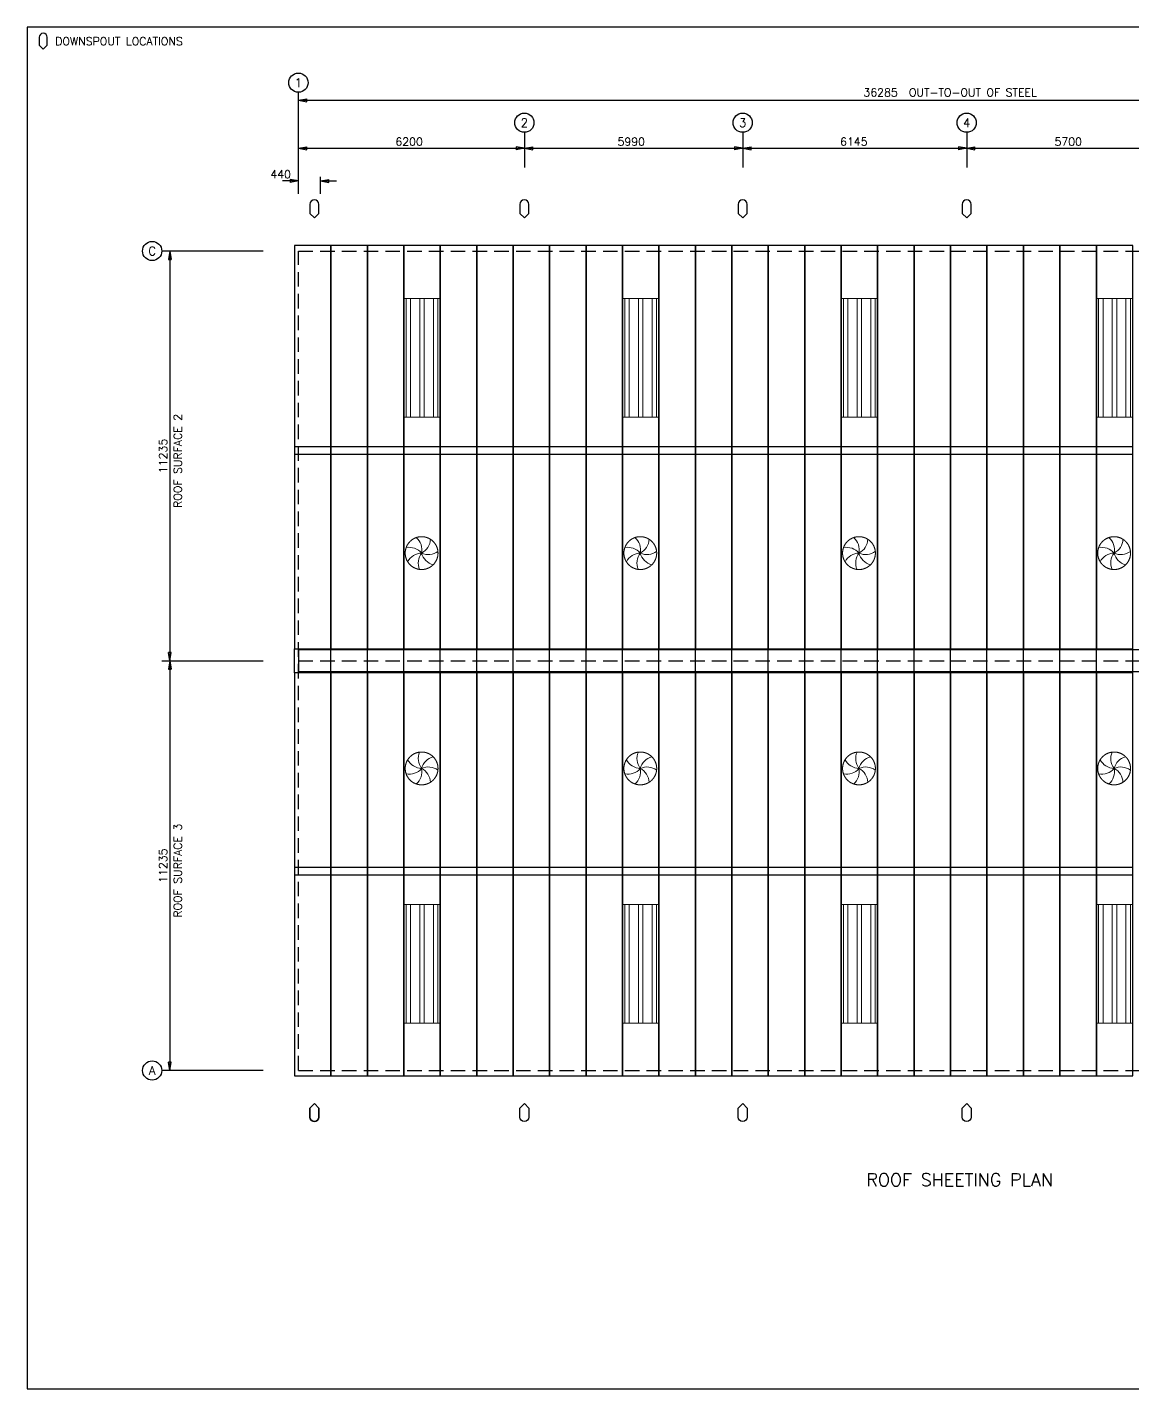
# Model space of a CAD drawing. Header units: millimetres. Extents: x 0 to 52795, y 0 to 37333.
# Drawn here: x 0 to 30333, y 0 to 37333 of the extents above; entities that cross this region are included whole.
import ezdxf
from ezdxf.enums import TextEntityAlignment as Align

# ---------------------------------------------------------------- set-up
doc = ezdxf.new("R2010")
doc.units = ezdxf.units.MM
doc.header["$MEASUREMENT"] = 0
for name, pattern in [('CENTER', [3192.8, 1995.5, -399.1, 399.1, -399.1]), ('CONTIN', [0]), ('DASHED', [597.1, 399.1, -198])]:
    doc.linetypes.add(name, pattern=pattern)
doc.layers.get('0').update_dxf_attribs({"linetype": 'CONTIN'})
for name, color, linetype in [('1', 7, 'CONTIN'), ('11', 7, 'CONTIN'), ('12', 6, 'CONTIN'), ('13', 1, 'CONTIN'), ('14', 7, 'CONTIN'), ('15', 7, 'CONTIN'), ('2', 6, 'CONTIN'), ('22', 7, 'CONTIN'), ('5', 5, 'DASHED')]:
    doc.layers.add(name, color=color, linetype=linetype)
doc.styles.add('SIMPLEX', font='SIMPLEX')

# ---------------------------------------------------------------- blocks, each defined once
blk = doc.blocks.new('SHIELD')
for p, q in [((-12.7, 38.1), (-12.7, 12.7)), ((-12.7, 12.7), (0, 0)), ((0, 0), (12.7, 12.7)), ((12.7, 12.7), (12.7, 38.1))]:
    blk.add_line(p, q)
blk.add_arc((0, 38.1), 12.7, 0, 180)
blk = doc.blocks.new('TBL_DOWN')
at = {"layer": '2', "xscale": 8.641983999999997, "yscale": 8.641983999999997, "zscale": 8.641983999999997}
blk.add_blockref('SHIELD', (439.012787, -603.64258), dxfattribs=at)
at = {"layer": '14', "style": 'SIMPLEX'}
blk.add_text('DOWNSPOUT LOCATIONS', height=219.506393, dxfattribs=at).set_placement((768.2724, -493.88943))
blk = doc.blocks.new('ARROW')
for p, q in [((0, 0), (-228, 38)), ((-228, 38), (-228, -38)), ((0, 0), (-228, -38))]:
    blk.add_line(p, q)

msp = doc.modelspace()

# ---------------------------------------------------------------- hatches: boundary and pattern name
at = {"lineweight": 0}
h = msp.add_hatch(dxfattribs=at)
h.set_pattern_fill('ANSI32', scale=1000, angle=315, style=0)
h.set_pattern_definition([(270, (2051517.76, 117206.07), (-375, -6e-14), []), (270, (2051642.76, 117081.07), (-375, -6e-14), [])])
h.paths.add_polyline_path([(11332.9, 29895), (10332.9, 29895), (10332.9, 26645), (11332.9, 26645)])
h = msp.add_hatch(dxfattribs=at)
h.set_pattern_fill('ANSI32', scale=1000, angle=315, style=0)
h.set_pattern_definition([(270, (2057517.76, 117206.07), (-375, -6e-14), []), (270, (2057642.76, 117081.07), (-375, -6e-14), [])])
h.paths.add_polyline_path([(17332.9, 29895), (16332.9, 29895), (16332.9, 26645), (17332.9, 26645)])
h = msp.add_hatch(dxfattribs=at)
h.set_pattern_fill('ANSI32', scale=1000, angle=315, style=0)
h.set_pattern_definition([(270, (2063517.76, 117206.07), (-375, -6e-14), []), (270, (2063642.76, 117081.07), (-375, -6e-14), [])])
h.paths.add_polyline_path([(23332.9, 29895), (22332.9, 29895), (22332.9, 26645), (23332.9, 26645)])
h = msp.add_hatch(dxfattribs=at)
h.set_pattern_fill('ANSI32', scale=1000, angle=315, style=0)
h.set_pattern_definition([(270, (2070517.76, 117206.07), (-375, -6e-14), []), (270, (2070642.76, 117081.07), (-375, -6e-14), [])])
h.paths.add_polyline_path([(30332.9, 29895), (29332.9, 29895), (29332.9, 26645), (30332.9, 26645)])
h = msp.add_hatch(dxfattribs=at)
h.set_pattern_fill('ANSI32', scale=1000, angle=45, style=0)
h.set_pattern_definition([(90, (2051517.76, -77282.6), (-375, 6e-14), []), (90, (2051642.76, -77157.6), (-375, 6e-14), [])])
h.paths.add_polyline_path([(11332.9, 10028.5), (10332.9, 10028.5), (10332.9, 13278.5), (11332.9, 13278.5)])
h = msp.add_hatch(dxfattribs=at)
h.set_pattern_fill('ANSI32', scale=1000, angle=45, style=0)
h.set_pattern_definition([(90, (2057517.76, -77282.6), (-375, 6e-14), []), (90, (2057642.76, -77157.6), (-375, 6e-14), [])])
h.paths.add_polyline_path([(17332.9, 10028.5), (16332.9, 10028.5), (16332.9, 13278.5), (17332.9, 13278.5)])
h = msp.add_hatch(dxfattribs=at)
h.set_pattern_fill('ANSI32', scale=1000, angle=45, style=0)
h.set_pattern_definition([(90, (2063517.76, -77282.6), (-375, 6e-14), []), (90, (2063642.76, -77157.6), (-375, 6e-14), [])])
h.paths.add_polyline_path([(23332.9, 10028.5), (22332.9, 10028.5), (22332.9, 13278.5), (23332.9, 13278.5)])
h = msp.add_hatch(dxfattribs=at)
h.set_pattern_fill('ANSI32', scale=1000, angle=45, style=0)
h.set_pattern_definition([(90, (2070517.76, -77282.6), (-375, 6e-14), []), (90, (2070642.76, -77157.6), (-375, 6e-14), [])])
h.paths.add_polyline_path([(30332.9, 10028.5), (29332.9, 10028.5), (29332.9, 13278.5), (30332.9, 13278.5)])

# ---------------------------------------------------------------- linework, layer by layer
at = {"color": 7, "lineweight": 0}
for points in [[(10332.9, 26645), (10332.9, 29895), (11332.9, 29895), (11332.9, 26645)], [(16332.9, 26645), (16332.9, 29895), (17332.9, 29895), (17332.9, 26645)], [(22332.9, 26645), (22332.9, 29895), (23332.9, 29895), (23332.9, 26645)], [(29332.9, 26645), (29332.9, 29895), (30332.9, 29895), (30332.9, 26645)], [(10332.9, 13278.5), (10332.9, 10028.5), (11332.9, 10028.5), (11332.9, 13278.5)], [(16332.9, 13278.5), (16332.9, 10028.5), (17332.9, 10028.5), (17332.9, 13278.5)], [(22332.9, 13278.5), (22332.9, 10028.5), (23332.9, 10028.5), (23332.9, 13278.5)], [(29332.9, 13278.5), (29332.9, 10028.5), (30332.9, 10028.5), (30332.9, 13278.5)]]:
    msp.add_lwpolyline(points, close=True, dxfattribs=at)
at = {"linetype": 'CENTER', "lineweight": 0, "ltscale": 100}
for centre in [(10820.7, 22913.7), (16820.7, 22913.7), (22820.7, 22913.7), (29820.7, 22913.7), (10820.7, 17009.7), (16820.7, 17009.7), (22820.7, 17009.7), (29820.7, 17009.7)]:
    msp.add_circle(centre, 450, dxfattribs=at)
at = {"color": 7, "lineweight": 0}
for centre, start, end in [((10384.2, 23002.2), 348.54876, 49.22609), ((10617.7, 23310.2), 297.12018, 357.79752), ((16384.2, 23002.2), 348.54876, 49.22609), ((16617.7, 23310.2), 297.12018, 357.79752), ((22384.2, 23002.2), 348.54876, 49.22609), ((22617.7, 23310.2), 297.12018, 357.79752), ((29384.2, 23002.2), 348.54876, 49.22609), ((29617.7, 23310.2), 297.12018, 357.79752), ((10479.4, 22627.5), 39.97733, 100.65466), ((10831.7, 22468.4), 91.4059, 152.08323), ((11175.7, 22644.6), 142.83447, 203.5118), ((11004.1, 23319.7), 245.69161, 306.36895), ((11252.5, 23023.5), 194.26304, 254.94037), ((16479.4, 22627.5), 39.97733, 100.65466), ((16831.7, 22468.4), 91.4059, 152.08323), ((17175.7, 22644.6), 142.83447, 203.5118), ((17004.1, 23319.7), 245.69161, 306.36895), ((17252.5, 23023.5), 194.26304, 254.94037), ((22479.4, 22627.5), 39.97733, 100.65466), ((22831.7, 22468.4), 91.4059, 152.08323), ((23175.7, 22644.6), 142.83447, 203.5118), ((23004.1, 23319.7), 245.69161, 306.36895), ((23252.5, 23023.5), 194.26304, 254.94037), ((29479.4, 22627.5), 39.97733, 100.65466), ((29831.7, 22468.4), 91.4059, 152.08323), ((30175.7, 22644.6), 142.83447, 203.5118), ((30004.1, 23319.7), 245.69161, 306.36895), ((30252.5, 23023.5), 194.26304, 254.94037), ((10831.7, 17455.1), 207.91677, 268.5941), ((11175.7, 17278.8), 156.4882, 217.16553), ((11252.5, 16900), 105.05963, 165.73696), ((16831.7, 17455.1), 207.91677, 268.5941), ((17175.7, 17278.8), 156.4882, 217.16553), ((17252.5, 16900), 105.05963, 165.73696), ((22831.7, 17455.1), 207.91677, 268.5941), ((23175.7, 17278.8), 156.4882, 217.16553), ((23252.5, 16900), 105.05963, 165.73696), ((29831.7, 17455.1), 207.91677, 268.5941), ((30175.7, 17278.8), 156.4882, 217.16553), ((30252.5, 16900), 105.05963, 165.73696), ((10479.4, 17295.9), 259.34534, 320.02267), ((10384.2, 16921.3), 310.77391, 11.45124), ((11004.1, 16603.8), 53.63105, 114.30839), ((10617.7, 16613.3), 2.20248, 62.87982), ((16479.4, 17295.9), 259.34534, 320.02267), ((16384.2, 16921.3), 310.77391, 11.45124), ((17004.1, 16603.8), 53.63105, 114.30839), ((16617.7, 16613.3), 2.20248, 62.87982), ((22479.4, 17295.9), 259.34534, 320.02267), ((22384.2, 16921.3), 310.77391, 11.45124), ((23004.1, 16603.8), 53.63105, 114.30839), ((22617.7, 16613.3), 2.20248, 62.87982), ((29479.4, 17295.9), 259.34534, 320.02267), ((29384.2, 16921.3), 310.77391, 11.45124), ((30004.1, 16603.8), 53.63105, 114.30839), ((29617.7, 16613.3), 2.20248, 62.87982)]:
    msp.add_arc(centre, 445.4, start, end, dxfattribs=at)
at = {"layer": '1'}
for p, q in [((7332.9, 31346), (7332.9, 25629)), ((8332.9, 31346), (7332.9, 31346)), ((8332.9, 25629), (8332.9, 31346)), ((8332.9, 31346), (8332.9, 25629)), ((9332.9, 31346), (8332.9, 31346)), ((9332.9, 25629), (9332.9, 31346)), ((9332.9, 31346), (9332.9, 25629)), ((10332.9, 31346), (9332.9, 31346)), ((10332.9, 25629), (10332.9, 31346)), ((10332.9, 31346), (10332.9, 25629)), ((11332.9, 31346), (10332.9, 31346)), ((11332.9, 25629), (11332.9, 31346)), ((11332.9, 31346), (11332.9, 25629)), ((12332.9, 31346), (11332.9, 31346)), ((12332.9, 25629), (12332.9, 31346)), ((12332.9, 31346), (12332.9, 25629)), ((13332.9, 31346), (12332.9, 31346)), ((13332.9, 25629), (13332.9, 31346)), ((13332.9, 31346), (13332.9, 25629)), ((14332.9, 31346), (13332.9, 31346)), ((14332.9, 25629), (14332.9, 31346)), ((14332.9, 31346), (14332.9, 25629)), ((15332.9, 31346), (14332.9, 31346)), ((15332.9, 25629), (15332.9, 31346)), ((15332.9, 31346), (15332.9, 25629)), ((16332.9, 31346), (15332.9, 31346)), ((16332.9, 25629), (16332.9, 31346)), ((16332.9, 31346), (16332.9, 25629)), ((17332.9, 31346), (16332.9, 31346)), ((17332.9, 25629), (17332.9, 31346)), ((17332.9, 31346), (17332.9, 25629)), ((18332.9, 31346), (17332.9, 31346)), ((18332.9, 25629), (18332.9, 31346)), ((18332.9, 31346), (18332.9, 25629)), ((19332.9, 31346), (18332.9, 31346)), ((19332.9, 25629), (19332.9, 31346)), ((19332.9, 31346), (19332.9, 25629)), ((20332.9, 31346), (19332.9, 31346)), ((20332.9, 25629), (20332.9, 31346)), ((20332.9, 31346), (20332.9, 25629)), ((21332.9, 31346), (20332.9, 31346)), ((21332.9, 25629), (21332.9, 31346)), ((21332.9, 31346), (21332.9, 25629)), ((22332.9, 31346), (21332.9, 31346)), ((22332.9, 25629), (22332.9, 31346)), ((22332.9, 31346), (22332.9, 25629)), ((23332.9, 31346), (22332.9, 31346)), ((23332.9, 25629), (23332.9, 31346)), ((23332.9, 31346), (23332.9, 25629)), ((24332.9, 31346), (23332.9, 31346)), ((24332.9, 25629), (24332.9, 31346)), ((24332.9, 31346), (24332.9, 25629)), ((25332.9, 31346), (24332.9, 31346)), ((25332.9, 25629), (25332.9, 31346)), ((25332.9, 31346), (25332.9, 25629)), ((26332.9, 31346), (25332.9, 31346)), ((26332.9, 25629), (26332.9, 31346)), ((26332.9, 31346), (26332.9, 25629)), ((27332.9, 31346), (26332.9, 31346)), ((27332.9, 25629), (27332.9, 31346)), ((27332.9, 31346), (27332.9, 25629)), ((28332.9, 31346), (27332.9, 31346)), ((28332.9, 25629), (28332.9, 31346)), ((28332.9, 31346), (28332.9, 25629)), ((29332.9, 31346), (28332.9, 31346)), ((29332.9, 25629), (29332.9, 31346)), ((29332.9, 31346), (29332.9, 25629)), ((30332.9, 31346), (29332.9, 31346)), ((30332.9, 25629), (30332.9, 31346)), ((7332.9, 25828), (7332.9, 20290.3)), ((8332.9, 25828), (7332.9, 25828)), ((8332.9, 20290.3), (8332.9, 25828)), ((8332.9, 25828), (8332.9, 20290.3)), ((9332.9, 25828), (8332.9, 25828)), ((9332.9, 20290.3), (9332.9, 25828)), ((9332.9, 25828), (9332.9, 20290.3)), ((10332.9, 25828), (9332.9, 25828)), ((10332.9, 20290.3), (10332.9, 25828)), ((10332.9, 25828), (10332.9, 20290.3)), ((11332.9, 25828), (10332.9, 25828)), ((11332.9, 20290.3), (11332.9, 25828)), ((11332.9, 25828), (11332.9, 20290.3)), ((12332.9, 25828), (11332.9, 25828)), ((12332.9, 20290.3), (12332.9, 25828)), ((12332.9, 25828), (12332.9, 20290.3)), ((13332.9, 25828), (12332.9, 25828)), ((13332.9, 20290.3), (13332.9, 25828)), ((13332.9, 25828), (13332.9, 20290.3)), ((14332.9, 25828), (13332.9, 25828)), ((14332.9, 20290.3), (14332.9, 25828)), ((14332.9, 25828), (14332.9, 20290.3)), ((15332.9, 25828), (14332.9, 25828)), ((15332.9, 20290.3), (15332.9, 25828)), ((15332.9, 25828), (15332.9, 20290.3)), ((16332.9, 25828), (15332.9, 25828)), ((16332.9, 20290.3), (16332.9, 25828)), ((16332.9, 25828), (16332.9, 20290.3)), ((17332.9, 25828), (16332.9, 25828)), ((17332.9, 20290.3), (17332.9, 25828)), ((17332.9, 25828), (17332.9, 20290.3)), ((18332.9, 25828), (17332.9, 25828)), ((18332.9, 20290.3), (18332.9, 25828)), ((18332.9, 25828), (18332.9, 20290.3)), ((19332.9, 25828), (18332.9, 25828)), ((19332.9, 20290.3), (19332.9, 25828)), ((19332.9, 25828), (19332.9, 20290.3)), ((20332.9, 25828), (19332.9, 25828)), ((20332.9, 20290.3), (20332.9, 25828)), ((20332.9, 25828), (20332.9, 20290.3)), ((21332.9, 25828), (20332.9, 25828)), ((21332.9, 20290.3), (21332.9, 25828)), ((21332.9, 25828), (21332.9, 20290.3)), ((22332.9, 25828), (21332.9, 25828)), ((22332.9, 20290.3), (22332.9, 25828)), ((22332.9, 25828), (22332.9, 20290.3)), ((23332.9, 25828), (22332.9, 25828)), ((23332.9, 20290.3), (23332.9, 25828)), ((23332.9, 25828), (23332.9, 20290.3)), ((24332.9, 25828), (23332.9, 25828)), ((24332.9, 20290.3), (24332.9, 25828)), ((24332.9, 25828), (24332.9, 20290.3)), ((25332.9, 25828), (24332.9, 25828)), ((25332.9, 20290.3), (25332.9, 25828)), ((25332.9, 25828), (25332.9, 20290.3)), ((26332.9, 25828), (25332.9, 25828)), ((26332.9, 20290.3), (26332.9, 25828)), ((26332.9, 25828), (26332.9, 20290.3)), ((27332.9, 25828), (26332.9, 25828)), ((27332.9, 20290.3), (27332.9, 25828)), ((27332.9, 25828), (27332.9, 20290.3)), ((28332.9, 25828), (27332.9, 25828)), ((28332.9, 20290.3), (28332.9, 25828)), ((28332.9, 25828), (28332.9, 20290.3)), ((29332.9, 25828), (28332.9, 25828)), ((29332.9, 20290.3), (29332.9, 25828)), ((29332.9, 25828), (29332.9, 20290.3)), ((30332.9, 25828), (29332.9, 25828)), ((30332.9, 20290.3), (30332.9, 25828)), ((7332.9, 25629), (8332.9, 25629)), ((8332.9, 25629), (9332.9, 25629)), ((9332.9, 25629), (10332.9, 25629)), ((10332.9, 25629), (11332.9, 25629)), ((11332.9, 25629), (12332.9, 25629)), ((12332.9, 25629), (13332.9, 25629)), ((13332.9, 25629), (14332.9, 25629)), ((14332.9, 25629), (15332.9, 25629)), ((15332.9, 25629), (16332.9, 25629)), ((16332.9, 25629), (17332.9, 25629)), ((17332.9, 25629), (18332.9, 25629)), ((18332.9, 25629), (19332.9, 25629)), ((19332.9, 25629), (20332.9, 25629)), ((20332.9, 25629), (21332.9, 25629)), ((21332.9, 25629), (22332.9, 25629)), ((22332.9, 25629), (23332.9, 25629)), ((23332.9, 25629), (24332.9, 25629)), ((24332.9, 25629), (25332.9, 25629)), ((25332.9, 25629), (26332.9, 25629)), ((26332.9, 25629), (27332.9, 25629)), ((27332.9, 25629), (28332.9, 25629)), ((28332.9, 25629), (29332.9, 25629)), ((29332.9, 25629), (30332.9, 25629)), ((7332.9, 19633.2), (7332.9, 20293.6)), ((7332.9, 20290.3), (8332.9, 20290.3)), ((7440.4, 20266.5), (43725.4, 20266.5)), ((7440.4, 20266.5), (7440.4, 19656.9)), ((8332.9, 19633.2), (8332.9, 20293.6)), ((8332.9, 19633.2), (8332.9, 20293.6)), ((8332.9, 20290.3), (9332.9, 20290.3)), ((9332.9, 19633.2), (9332.9, 20293.6)), ((9332.9, 19633.2), (9332.9, 20293.6)), ((9332.9, 20290.3), (10332.9, 20290.3)), ((10332.9, 19633.2), (10332.9, 20293.6)), ((10332.9, 19633.2), (10332.9, 20293.6)), ((10332.9, 20290.3), (11332.9, 20290.3)), ((11332.9, 19633.2), (11332.9, 20293.6)), ((11332.9, 19633.2), (11332.9, 20293.6)), ((11332.9, 20290.3), (12332.9, 20290.3)), ((12332.9, 19633.2), (12332.9, 20293.6)), ((12332.9, 19633.2), (12332.9, 20293.6)), ((12332.9, 20290.3), (13332.9, 20290.3)), ((13332.9, 19633.2), (13332.9, 20293.6)), ((13332.9, 19633.2), (13332.9, 20293.6)), ((13332.9, 20290.3), (14332.9, 20290.3)), ((14332.9, 19633.2), (14332.9, 20293.6)), ((14332.9, 19633.2), (14332.9, 20293.6)), ((14332.9, 20290.3), (15332.9, 20290.3)), ((15332.9, 19633.2), (15332.9, 20293.6)), ((15332.9, 19633.2), (15332.9, 20293.6)), ((15332.9, 20290.3), (16332.9, 20290.3)), ((16332.9, 19633.2), (16332.9, 20293.6)), ((16332.9, 19633.2), (16332.9, 20293.6)), ((16332.9, 20290.3), (17332.9, 20290.3)), ((17332.9, 19633.2), (17332.9, 20293.6)), ((17332.9, 19633.2), (17332.9, 20293.6)), ((17332.9, 20290.3), (18332.9, 20290.3)), ((18332.9, 19633.2), (18332.9, 20293.6)), ((18332.9, 19633.2), (18332.9, 20293.6)), ((18332.9, 20290.3), (19332.9, 20290.3)), ((19332.9, 19633.2), (19332.9, 20293.6)), ((19332.9, 19633.2), (19332.9, 20293.6)), ((19332.9, 20290.3), (20332.9, 20290.3)), ((20332.9, 19633.2), (20332.9, 20293.6)), ((20332.9, 19633.2), (20332.9, 20293.6)), ((20332.9, 20290.3), (21332.9, 20290.3)), ((21332.9, 19633.2), (21332.9, 20293.6)), ((21332.9, 19633.2), (21332.9, 20293.6)), ((21332.9, 20290.3), (22332.9, 20290.3)), ((22332.9, 19633.2), (22332.9, 20293.6)), ((22332.9, 19633.2), (22332.9, 20293.6)), ((22332.9, 20290.3), (23332.9, 20290.3)), ((23332.9, 19633.2), (23332.9, 20293.6)), ((23332.9, 19633.2), (23332.9, 20293.6)), ((23332.9, 20290.3), (24332.9, 20290.3)), ((24332.9, 19633.2), (24332.9, 20293.6)), ((24332.9, 19633.2), (24332.9, 20293.6)), ((24332.9, 20290.3), (25332.9, 20290.3)), ((25332.9, 19633.2), (25332.9, 20293.6)), ((25332.9, 19633.2), (25332.9, 20293.6)), ((25332.9, 20290.3), (26332.9, 20290.3)), ((26332.9, 19633.2), (26332.9, 20293.6)), ((26332.9, 19633.2), (26332.9, 20293.6)), ((26332.9, 20290.3), (27332.9, 20290.3)), ((27332.9, 19633.2), (27332.9, 20293.6)), ((27332.9, 19633.2), (27332.9, 20293.6)), ((27332.9, 20290.3), (28332.9, 20290.3)), ((28332.9, 19633.2), (28332.9, 20293.6)), ((28332.9, 19633.2), (28332.9, 20293.6)), ((28332.9, 20290.3), (29332.9, 20290.3)), ((29332.9, 19633.2), (29332.9, 20293.6)), ((29332.9, 19633.2), (29332.9, 20293.6)), ((29332.9, 20290.3), (30332.9, 20290.3)), ((30332.9, 19633.2), (30332.9, 20293.6)), ((7332.9, 19633.2), (7332.9, 14095.5)), ((8332.9, 19633.2), (7332.9, 19633.2)), ((43725.4, 19656.9), (7440.4, 19656.9)), ((8332.9, 14095.5), (8332.9, 19633.2)), ((8332.9, 19633.2), (8332.9, 14095.5)), ((9332.9, 19633.2), (8332.9, 19633.2)), ((9332.9, 14095.5), (9332.9, 19633.2)), ((9332.9, 19633.2), (9332.9, 14095.5)), ((10332.9, 19633.2), (9332.9, 19633.2)), ((10332.9, 14095.5), (10332.9, 19633.2)), ((10332.9, 19633.2), (10332.9, 14095.5)), ((11332.9, 19633.2), (10332.9, 19633.2)), ((11332.9, 14095.5), (11332.9, 19633.2)), ((11332.9, 19633.2), (11332.9, 14095.5)), ((12332.9, 19633.2), (11332.9, 19633.2)), ((12332.9, 14095.5), (12332.9, 19633.2)), ((12332.9, 19633.2), (12332.9, 14095.5)), ((13332.9, 19633.2), (12332.9, 19633.2)), ((13332.9, 14095.5), (13332.9, 19633.2)), ((13332.9, 19633.2), (13332.9, 14095.5)), ((14332.9, 19633.2), (13332.9, 19633.2)), ((14332.9, 14095.5), (14332.9, 19633.2)), ((14332.9, 19633.2), (14332.9, 14095.5)), ((15332.9, 19633.2), (14332.9, 19633.2)), ((15332.9, 14095.5), (15332.9, 19633.2)), ((15332.9, 19633.2), (15332.9, 14095.5)), ((16332.9, 19633.2), (15332.9, 19633.2)), ((16332.9, 14095.5), (16332.9, 19633.2)), ((16332.9, 19633.2), (16332.9, 14095.5)), ((17332.9, 19633.2), (16332.9, 19633.2)), ((17332.9, 14095.5), (17332.9, 19633.2)), ((17332.9, 19633.2), (17332.9, 14095.5)), ((18332.9, 19633.2), (17332.9, 19633.2)), ((18332.9, 14095.5), (18332.9, 19633.2)), ((18332.9, 19633.2), (18332.9, 14095.5)), ((19332.9, 19633.2), (18332.9, 19633.2)), ((19332.9, 14095.5), (19332.9, 19633.2)), ((19332.9, 19633.2), (19332.9, 14095.5)), ((20332.9, 19633.2), (19332.9, 19633.2)), ((20332.9, 14095.5), (20332.9, 19633.2)), ((20332.9, 19633.2), (20332.9, 14095.5)), ((21332.9, 19633.2), (20332.9, 19633.2)), ((21332.9, 14095.5), (21332.9, 19633.2)), ((21332.9, 19633.2), (21332.9, 14095.5)), ((22332.9, 19633.2), (21332.9, 19633.2)), ((22332.9, 14095.5), (22332.9, 19633.2)), ((22332.9, 19633.2), (22332.9, 14095.5)), ((23332.9, 19633.2), (22332.9, 19633.2)), ((23332.9, 14095.5), (23332.9, 19633.2)), ((23332.9, 19633.2), (23332.9, 14095.5)), ((24332.9, 19633.2), (23332.9, 19633.2)), ((24332.9, 14095.5), (24332.9, 19633.2)), ((24332.9, 19633.2), (24332.9, 14095.5)), ((25332.9, 19633.2), (24332.9, 19633.2)), ((25332.9, 14095.5), (25332.9, 19633.2)), ((25332.9, 19633.2), (25332.9, 14095.5)), ((26332.9, 19633.2), (25332.9, 19633.2)), ((26332.9, 14095.5), (26332.9, 19633.2)), ((26332.9, 19633.2), (26332.9, 14095.5)), ((27332.9, 19633.2), (26332.9, 19633.2)), ((27332.9, 14095.5), (27332.9, 19633.2)), ((27332.9, 19633.2), (27332.9, 14095.5)), ((28332.9, 19633.2), (27332.9, 19633.2)), ((28332.9, 14095.5), (28332.9, 19633.2)), ((28332.9, 19633.2), (28332.9, 14095.5)), ((29332.9, 19633.2), (28332.9, 19633.2)), ((29332.9, 14095.5), (29332.9, 19633.2)), ((29332.9, 19633.2), (29332.9, 14095.5)), ((30332.9, 19633.2), (29332.9, 19633.2)), ((30332.9, 14095.5), (30332.9, 19633.2)), ((7332.9, 14294.5), (7332.9, 8577.5)), ((8332.9, 14294.5), (7332.9, 14294.5)), ((8332.9, 8577.5), (8332.9, 14294.5)), ((8332.9, 14294.5), (8332.9, 8577.5)), ((9332.9, 14294.5), (8332.9, 14294.5)), ((9332.9, 8577.5), (9332.9, 14294.5)), ((9332.9, 14294.5), (9332.9, 8577.5)), ((10332.9, 14294.5), (9332.9, 14294.5)), ((10332.9, 8577.5), (10332.9, 14294.5)), ((10332.9, 14294.5), (10332.9, 8577.5)), ((11332.9, 14294.5), (10332.9, 14294.5)), ((11332.9, 8577.5), (11332.9, 14294.5)), ((11332.9, 14294.5), (11332.9, 8577.5)), ((12332.9, 14294.5), (11332.9, 14294.5)), ((12332.9, 8577.5), (12332.9, 14294.5)), ((12332.9, 14294.5), (12332.9, 8577.5)), ((13332.9, 14294.5), (12332.9, 14294.5)), ((13332.9, 8577.5), (13332.9, 14294.5)), ((13332.9, 14294.5), (13332.9, 8577.5)), ((14332.9, 14294.5), (13332.9, 14294.5)), ((14332.9, 8577.5), (14332.9, 14294.5)), ((14332.9, 14294.5), (14332.9, 8577.5)), ((15332.9, 14294.5), (14332.9, 14294.5)), ((15332.9, 8577.5), (15332.9, 14294.5)), ((15332.9, 14294.5), (15332.9, 8577.5)), ((16332.9, 14294.5), (15332.9, 14294.5)), ((16332.9, 8577.5), (16332.9, 14294.5)), ((16332.9, 14294.5), (16332.9, 8577.5)), ((17332.9, 14294.5), (16332.9, 14294.5)), ((17332.9, 8577.5), (17332.9, 14294.5)), ((17332.9, 14294.5), (17332.9, 8577.5)), ((18332.9, 14294.5), (17332.9, 14294.5)), ((18332.9, 8577.5), (18332.9, 14294.5)), ((18332.9, 14294.5), (18332.9, 8577.5)), ((19332.9, 14294.5), (18332.9, 14294.5)), ((19332.9, 8577.5), (19332.9, 14294.5)), ((19332.9, 14294.5), (19332.9, 8577.5)), ((20332.9, 14294.5), (19332.9, 14294.5)), ((20332.9, 8577.5), (20332.9, 14294.5)), ((20332.9, 14294.5), (20332.9, 8577.5)), ((21332.9, 14294.5), (20332.9, 14294.5)), ((21332.9, 8577.5), (21332.9, 14294.5)), ((21332.9, 14294.5), (21332.9, 8577.5)), ((22332.9, 14294.5), (21332.9, 14294.5)), ((22332.9, 8577.5), (22332.9, 14294.5)), ((22332.9, 14294.5), (22332.9, 8577.5)), ((23332.9, 14294.5), (22332.9, 14294.5)), ((23332.9, 8577.5), (23332.9, 14294.5)), ((23332.9, 14294.5), (23332.9, 8577.5)), ((24332.9, 14294.5), (23332.9, 14294.5)), ((24332.9, 8577.5), (24332.9, 14294.5)), ((24332.9, 14294.5), (24332.9, 8577.5)), ((25332.9, 14294.5), (24332.9, 14294.5)), ((25332.9, 8577.5), (25332.9, 14294.5)), ((25332.9, 14294.5), (25332.9, 8577.5)), ((26332.9, 14294.5), (25332.9, 14294.5)), ((26332.9, 8577.5), (26332.9, 14294.5)), ((26332.9, 14294.5), (26332.9, 8577.5)), ((27332.9, 14294.5), (26332.9, 14294.5)), ((27332.9, 8577.5), (27332.9, 14294.5)), ((27332.9, 14294.5), (27332.9, 8577.5)), ((28332.9, 14294.5), (27332.9, 14294.5)), ((28332.9, 8577.5), (28332.9, 14294.5)), ((28332.9, 14294.5), (28332.9, 8577.5)), ((29332.9, 14294.5), (28332.9, 14294.5)), ((29332.9, 8577.5), (29332.9, 14294.5)), ((29332.9, 14294.5), (29332.9, 8577.5)), ((30332.9, 14294.5), (29332.9, 14294.5)), ((30332.9, 8577.5), (30332.9, 14294.5)), ((7332.9, 14095.5), (8332.9, 14095.5)), ((8332.9, 14095.5), (9332.9, 14095.5)), ((9332.9, 14095.5), (10332.9, 14095.5)), ((10332.9, 14095.5), (11332.9, 14095.5)), ((11332.9, 14095.5), (12332.9, 14095.5)), ((12332.9, 14095.5), (13332.9, 14095.5)), ((13332.9, 14095.5), (14332.9, 14095.5)), ((14332.9, 14095.5), (15332.9, 14095.5)), ((15332.9, 14095.5), (16332.9, 14095.5)), ((16332.9, 14095.5), (17332.9, 14095.5)), ((17332.9, 14095.5), (18332.9, 14095.5)), ((18332.9, 14095.5), (19332.9, 14095.5)), ((19332.9, 14095.5), (20332.9, 14095.5)), ((20332.9, 14095.5), (21332.9, 14095.5)), ((21332.9, 14095.5), (22332.9, 14095.5)), ((22332.9, 14095.5), (23332.9, 14095.5)), ((23332.9, 14095.5), (24332.9, 14095.5)), ((24332.9, 14095.5), (25332.9, 14095.5)), ((25332.9, 14095.5), (26332.9, 14095.5)), ((26332.9, 14095.5), (27332.9, 14095.5)), ((27332.9, 14095.5), (28332.9, 14095.5)), ((28332.9, 14095.5), (29332.9, 14095.5)), ((29332.9, 14095.5), (30332.9, 14095.5)), ((7332.9, 8577.5), (8332.9, 8577.5)), ((8332.9, 8577.5), (9332.9, 8577.5)), ((9332.9, 8577.5), (10332.9, 8577.5)), ((10332.9, 8577.5), (11332.9, 8577.5)), ((11332.9, 8577.5), (12332.9, 8577.5)), ((12332.9, 8577.5), (13332.9, 8577.5)), ((13332.9, 8577.5), (14332.9, 8577.5)), ((14332.9, 8577.5), (15332.9, 8577.5)), ((15332.9, 8577.5), (16332.9, 8577.5)), ((16332.9, 8577.5), (17332.9, 8577.5)), ((17332.9, 8577.5), (18332.9, 8577.5)), ((18332.9, 8577.5), (19332.9, 8577.5)), ((19332.9, 8577.5), (20332.9, 8577.5)), ((20332.9, 8577.5), (21332.9, 8577.5)), ((21332.9, 8577.5), (22332.9, 8577.5)), ((22332.9, 8577.5), (23332.9, 8577.5)), ((23332.9, 8577.5), (24332.9, 8577.5)), ((24332.9, 8577.5), (25332.9, 8577.5)), ((25332.9, 8577.5), (26332.9, 8577.5)), ((26332.9, 8577.5), (27332.9, 8577.5)), ((27332.9, 8577.5), (28332.9, 8577.5)), ((28332.9, 8577.5), (29332.9, 8577.5)), ((29332.9, 8577.5), (30332.9, 8577.5))]:
    msp.add_line(p, q, dxfattribs=at)
at = {"layer": '12'}
for p, q in [((7440.4, 32766.2), (7440.4, 35549.6)), ((13640.4, 34452), (13640.4, 33486.2)), ((19630.4, 34452), (19630.4, 33486.2)), ((25775.4, 34452), (25775.4, 33486.2)), ((7440.4, 32766.2), (7440.4, 33227.2)), ((8044.1, 32766.2), (8044.1, 33227.2)), ((6474.6, 31196.7), (3691.3, 31196.7)), ((3691.3, 19961.7), (6474.6, 19961.7)), ((6474.6, 8726.7), (3691.3, 8726.7))]:
    msp.add_line(p, q, dxfattribs=at)
at = {"layer": '13'}
for centre in [(7440.4, 35813), (13640.4, 34715.4), (19630.4, 34715.4), (25775.4, 34715.4), (3427.9, 31196.7), (3427.9, 8726.7)]:
    msp.add_circle(centre, 263.4, dxfattribs=at)
at = {"layer": '2'}
for p, q in [((7440.4, 35330), (43725.4, 35330)), ((7440.4, 34013), (43725.4, 34013)), ((7440.4, 33117.4), (7001.4, 33117.4)), ((8044.1, 33117.4), (8483.1, 33117.4)), ((3910.8, 31196.7), (3910.8, 8726.7))]:
    msp.add_line(p, q, dxfattribs=at)
at = {"layer": '22'}
for p, q in [((52794.7, 37333.4), (0, 37333.4)), ((0, 37333.4), (0, 0)), ((0, 0), (52794.7, 0))]:
    msp.add_line(p, q, dxfattribs=at)
at = {"layer": '5'}
for p, q in [((7440.4, 8726.7), (7440.4, 31196.7)), ((7440.4, 31196.7), (43725.4, 31196.7)), ((7440.4, 19961.7), (43725.4, 19961.7)), ((7440.4, 8726.7), (7440.4, 8726.7)), ((7440.4, 8726.7), (43725.4, 8726.7))]:
    msp.add_line(p, q, dxfattribs=at)

# ---------------------------------------------------------------- block references
msp.add_blockref('TBL_DOWN', (0, 37333.4))
at = {"layer": '2'}
for p, rotation in [((7440.4, 35330), 180), ((7440.4, 34013), 180), ((13640.4, 34013), 180), ((19630.4, 34013), 180), ((25775.4, 34013), 180), ((8044.1, 33117.4), 180), ((3910.8, 31196.7), 90), ((3910.8, 19961.7), 270), ((3910.8, 19961.7), 90), ((3910.8, 8726.7), 270)]:
    msp.add_blockref('ARROW', p, dxfattribs=dict(at, rotation=rotation))
for p in [(13640.4, 34013), (19630.4, 34013), (25775.4, 34013), (7440.4, 33117.4)]:
    msp.add_blockref('ARROW', p, dxfattribs=at)
at = {"layer": '2', "xscale": 9.72223184, "yscale": 9.72223184, "zscale": 9.72223184}
for p in [(7880.4, 32105.5), (13640.4, 32105.5), (19630.4, 32105.5), (25775.4, 32105.5)]:
    msp.add_blockref('SHIELD', p, dxfattribs=at)
at = {"layer": '2', "zscale": 9.72223184, "rotation": 180}
for p, xscale, yscale in [((7880.4, 7821.3), -9.72223184, 9.722231839999996), ((7880.4, 7818), 9.72223184, 9.72223184), ((13640.4, 7821.3), -9.72223184, 9.722231839999996), ((19630.4, 7821.3), -9.72223184, 9.722231839999996), ((25775.4, 7821.3), -9.72223184, 9.722231839999996)]:
    msp.add_blockref('SHIELD', p, dxfattribs=dict(at, xscale=xscale, yscale=yscale))

# ---------------------------------------------------------------- texts
at = {"layer": '11', "style": 'SIMPLEX'}
for s, p in [('36285', (22943.4, 35435.4)), ('6200', (10101.4, 34086.2)), ('5990', (16196.4, 34086.2)), ('6145', (22302.3, 34086.2)), ('5700', (28186.4, 34086.2)), ('440', (6672.2, 33190.6))]:
    msp.add_text(s, height=219.51, dxfattribs=at).set_placement(p)
for p in [(3837.6, 25107.3), (3837.6, 13872.3)]:
    msp.add_text('11235', height=219.51, rotation=90, dxfattribs=at).set_placement(p)
at = {"layer": '13', "style": 'SIMPLEX'}
for s, p in [('1', (7440.4, 35813)), ('2', (13640.4, 34715.4)), ('3', (19630.4, 34715.4)), ('4', (25775.4, 34715.4)), ('C', (3427.9, 31196.7)), ('A', (3427.9, 8726.7))]:
    msp.add_text(s, height=237.1, dxfattribs=at).set_placement(p, align=Align.MIDDLE_CENTER)
at = {"layer": '15', "style": 'SIMPLEX'}
msp.add_text(' OUT-TO-OUT OF STEEL', height=219.506, dxfattribs=at).set_placement((24040.9, 35435.4))
for s, p in [('ROOF SURFACE 2', (4240, 24152.4)), ('ROOF SURFACE 3', (4240, 12917.4))]:
    msp.add_text(s, height=219.506, rotation=90, dxfattribs=at).set_placement(p)
msp.add_text('ROOF SHEETING PLAN', height=351.21, dxfattribs=at).set_placement((25582.9, 5554.9), align=Align.CENTER)
msp.add_text('ROOF SHEETING PLAN', height=351.21, dxfattribs=at).set_placement((25582.9, 5554.9), align=Align.CENTER)

doc.saveas('drawing.dxf')
